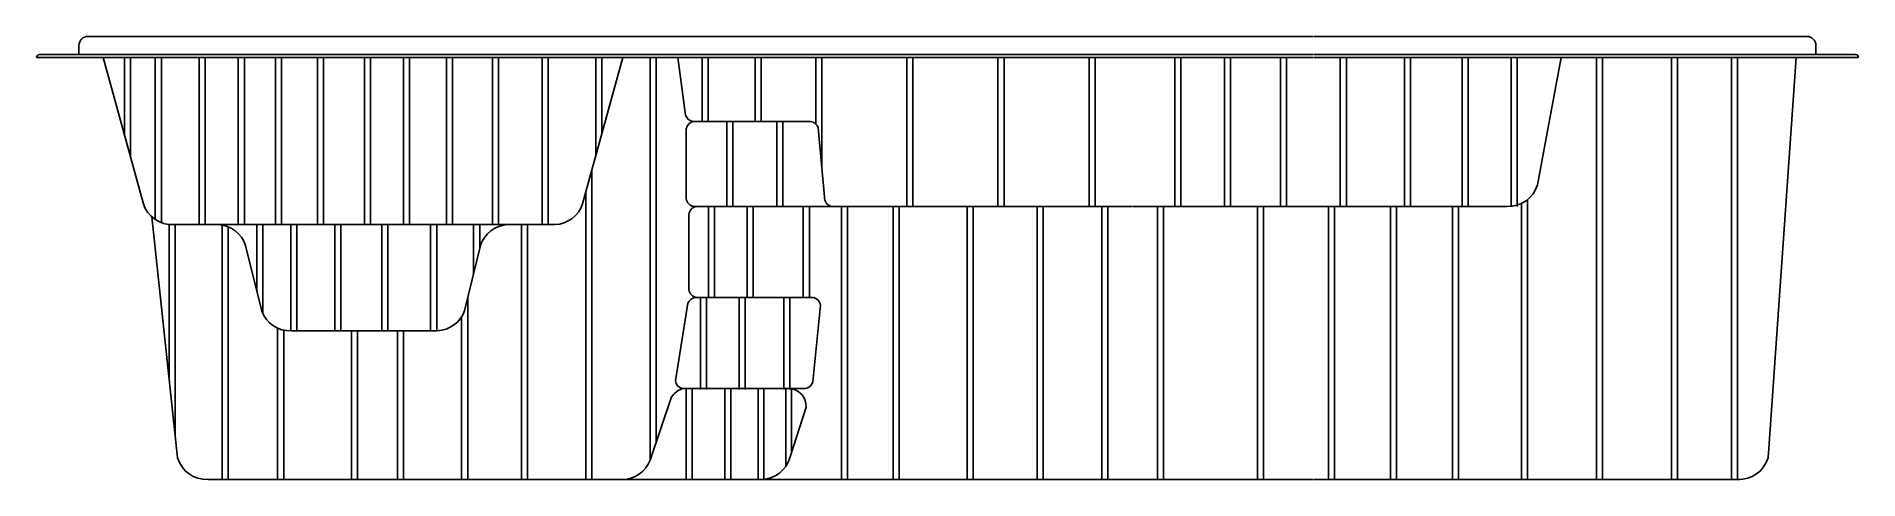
# Model space of a CAD drawing. Extents: x -1309.79 to -1303.79, y 439.1 to 440.56.
import ezdxf

# ---------------------------------------------------------------- set-up
doc = ezdxf.new("R2010")
doc.units = 0
doc.header["$LTSCALE"] = 10
doc.header["$MEASUREMENT"] = 0
doc.layers.add('Piscinas_Fibratec', color=4, linetype='CONTINUOUS')

msp = doc.modelspace()

# ---------------------------------------------------------------- linework, layer by layer
at = {"layer": 'Piscinas_Fibratec'}
for p, q in [((-1309.6169, 440.5616), (-1309.5869, 440.5616)), ((-1309.5869, 440.5616), (-1305.5824, 440.5616)), ((-1305.5802, 440.5616), (-1303.9877, 440.5616)), ((-1303.9877, 440.5616), (-1303.9576, 440.5616)), ((-1309.6469, 440.5316), (-1309.6469, 440.5016)), ((-1303.9276, 440.5316), (-1303.9276, 440.5016)), ((-1309.4356, 440.013), (-1309.5676, 440.4916)), ((-1307.9887, 440.0097), (-1307.8558, 440.4916)), ((-1307.6498, 440.3021), (-1307.6752, 440.4916)), ((-1304.8443, 440.073), (-1304.7666, 440.4916)), ((-1304.0852, 439.173), (-1303.9926, 440.4916)), ((-1307.6229, 440.2816), (-1307.2378, 440.2816)), ((-1307.192, 440.033), (-1307.213, 440.2602)), ((-1307.6471, 440.2576), (-1307.6471, 440.0263)), ((-1309.3223, 439.173), (-1309.4065, 439.9669)), ((-1307.6386, 439.7269), (-1307.6386, 439.976)), ((-1307.623, 440.0016), (-1307.169, 440.0016)), ((-1306.18, 440.0016), (-1307.169, 440.0016)), ((-1305.6704, 440.0016), (-1306.1778, 440.0016)), ((-1304.9445, 440.0016), (-1305.6704, 440.0016)), ((-1308.0791, 439.9416), (-1309.3354, 439.9416)), ((-1309.0453, 439.6568), (-1309.0983, 439.8731)), ((-1308.3773, 439.6578), (-1308.3248, 439.8724)), ((-1307.6831, 439.4263), (-1307.6417, 439.6826)), ((-1307.6178, 439.7016), (-1307.2297, 439.7016)), ((-1307.2308, 439.424), (-1307.2055, 439.6757)), ((-1308.7071, 439.5916), (-1308.9471, 439.5916)), ((-1308.7071, 439.5916), (-1308.4671, 439.5916)), ((-1307.6975, 439.3705), (-1307.7664, 439.1654)), ((-1307.6606, 439.4016), (-1307.2554, 439.4016)), ((-1307.3061, 439.173), (-1307.2527, 439.3402)), ((-1309.2221, 439.1016), (-1305.5824, 439.1016)), ((-1305.5802, 439.1016), (-1304.1767, 439.1016))]:
    msp.add_line(p, q, dxfattribs=at)
at = {"layer": 'Piscinas_Fibratec', "color": 2}
for p, q in [((-1309.7769, 440.5016), (-1305.5824, 440.5016)), ((-1305.5802, 440.5016), (-1303.7972, 440.5016)), ((-1309.7869, 440.4916), (-1305.5824, 440.4916)), ((-1305.5802, 440.4916), (-1303.7872, 440.4916))]:
    msp.add_line(p, q, dxfattribs=at)
at = {"layer": 'Piscinas_Fibratec', "color": 1}
for p, q in [((-1309.4971, 440.2359), (-1309.4971, 440.4916)), ((-1309.4771, 440.1634), (-1309.4771, 440.4916)), ((-1309.3957, 439.9586), (-1309.3957, 440.4916)), ((-1309.3757, 439.9482), (-1309.3757, 440.4916)), ((-1309.251, 439.9416), (-1309.251, 440.4916)), ((-1309.231, 439.9416), (-1309.231, 440.4916)), ((-1309.1223, 439.9416), (-1309.1223, 440.4916)), ((-1309.1023, 439.9416), (-1309.1023, 440.4916)), ((-1309, 439.9416), (-1309, 440.4916)), ((-1308.98, 439.9416), (-1308.98, 440.4916)), ((-1308.8617, 439.9416), (-1308.8617, 440.4916)), ((-1308.8417, 439.9416), (-1308.8417, 440.4916)), ((-1308.7072, 439.9416), (-1308.7072, 440.4916)), ((-1308.6872, 439.9416), (-1308.6872, 440.4916)), ((-1308.5786, 439.9416), (-1308.5786, 440.4916)), ((-1308.5586, 439.9416), (-1308.5586, 440.4916)), ((-1308.437, 439.9416), (-1308.437, 440.4916)), ((-1308.417, 439.9416), (-1308.417, 440.4916)), ((-1308.2858, 439.9416), (-1308.2858, 440.4916)), ((-1308.2658, 439.9416), (-1308.2658, 440.4916)), ((-1308.1217, 439.9416), (-1308.1217, 440.4916)), ((-1308.1017, 439.9416), (-1308.1017, 440.4916)), ((-1307.9448, 440.169), (-1307.9448, 440.4916)), ((-1307.9248, 440.2415), (-1307.9248, 440.4916)), ((-1307.7665, 439.165), (-1307.7665, 440.4916)), ((-1307.7465, 439.2245), (-1307.7465, 440.4916)), ((-1307.5947, 440.2816), (-1307.5947, 440.4916)), ((-1307.5747, 440.2816), (-1307.5747, 440.4916)), ((-1307.4208, 440.2816), (-1307.4208, 440.4916)), ((-1307.4008, 440.2816), (-1307.4008, 440.4916)), ((-1307.2208, 440.2733), (-1307.2208, 440.4916)), ((-1307.2008, 440.1284), (-1307.2008, 440.4916)), ((-1306.9208, 440.0016), (-1306.9208, 440.4916)), ((-1306.9008, 440.0016), (-1306.9008, 440.4916)), ((-1306.6208, 440.0016), (-1306.6208, 440.4916)), ((-1306.6008, 440.0016), (-1306.6008, 440.4916)), ((-1306.3208, 440.0016), (-1306.3208, 440.4916)), ((-1306.3008, 440.0016), (-1306.3008, 440.4916)), ((-1306.0385, 440.0016), (-1306.0385, 440.4916)), ((-1306.0185, 440.0016), (-1306.0185, 440.4916)), ((-1305.8754, 440.0016), (-1305.8754, 440.4916)), ((-1305.8554, 440.0016), (-1305.8554, 440.4916)), ((-1305.6907, 440.0016), (-1305.6907, 440.4916)), ((-1305.6707, 440.0016), (-1305.6707, 440.4916)), ((-1305.4936, 440.0016), (-1305.4936, 440.4916)), ((-1305.4736, 440.0016), (-1305.4736, 440.4916)), ((-1305.282, 440.0016), (-1305.282, 440.4916)), ((-1305.262, 440.0016), (-1305.262, 440.4916)), ((-1305.0922, 440.0016), (-1305.0922, 440.4916)), ((-1305.0722, 440.0016), (-1305.0722, 440.4916)), ((-1304.9316, 440.0016), (-1304.9316, 440.4916)), ((-1304.9116, 440.0016), (-1304.9116, 440.4916)), ((-1304.65, 439.1016), (-1304.65, 440.4916)), ((-1304.63, 439.1016), (-1304.63, 440.4916)), ((-1304.4031, 439.1016), (-1304.4031, 440.4916)), ((-1304.3831, 439.1016), (-1304.3831, 440.4916)), ((-1304.2055, 439.1016), (-1304.2055, 440.4916)), ((-1304.1855, 439.1016), (-1304.1855, 440.4916)), ((-1307.5136, 440.2816), (-1307.5136, 440.0016)), ((-1307.4936, 440.2816), (-1307.4936, 440.0016)), ((-1307.3488, 440.2816), (-1307.3488, 440.0016)), ((-1307.3288, 440.2816), (-1307.3288, 440.0016)), ((-1307.9582, 439.1016), (-1307.9582, 440.1202)), ((-1307.9782, 439.1016), (-1307.9782, 440.0477)), ((-1304.877, 439.1016), (-1304.877, 440.0239)), ((-1307.5738, 439.7016), (-1307.5738, 440.0016)), ((-1307.5538, 439.7016), (-1307.5538, 440.0016)), ((-1307.4467, 439.7016), (-1307.4467, 440.0016)), ((-1307.4267, 439.7016), (-1307.4267, 440.0016)), ((-1307.2618, 439.7016), (-1307.2618, 440.0016)), ((-1307.2418, 439.7016), (-1307.2418, 440.0016)), ((-1307.1362, 439.1016), (-1307.1362, 440.0016)), ((-1307.1162, 439.1016), (-1307.1162, 440.0016)), ((-1306.9658, 439.1016), (-1306.9658, 440.0016)), ((-1306.9458, 439.1016), (-1306.9458, 440.0016)), ((-1306.7227, 439.1016), (-1306.7227, 440.0016)), ((-1306.7027, 439.1016), (-1306.7027, 440.0016)), ((-1306.4922, 439.1016), (-1306.4922, 440.0016)), ((-1306.4722, 439.1016), (-1306.4722, 440.0016)), ((-1306.2793, 439.1016), (-1306.2793, 440.0016)), ((-1306.2593, 439.1016), (-1306.2593, 440.0016)), ((-1306.0955, 439.1016), (-1306.0955, 440.0016)), ((-1306.0755, 439.1016), (-1306.0755, 440.0016)), ((-1305.7662, 439.1016), (-1305.7662, 440.0016)), ((-1305.7462, 439.1016), (-1305.7462, 440.0016)), ((-1305.5327, 439.1016), (-1305.5327, 440.0016)), ((-1305.5127, 439.1016), (-1305.5127, 440.0016)), ((-1305.3283, 439.1016), (-1305.3283, 440.0016)), ((-1305.3083, 439.1016), (-1305.3083, 440.0016)), ((-1305.124, 439.1016), (-1305.124, 440.0016)), ((-1305.104, 439.1016), (-1305.104, 440.0016)), ((-1304.897, 439.1016), (-1304.897, 440.0112)), ((-1309.3503, 439.4374), (-1309.3503, 439.942)), ((-1309.3303, 439.2487), (-1309.3303, 439.9416)), ((-1309.1752, 439.1016), (-1309.1752, 439.94)), ((-1309.1552, 439.1016), (-1309.1552, 439.9341)), ((-1309.0617, 439.7239), (-1309.0617, 439.9416)), ((-1309.0417, 439.6484), (-1309.0417, 439.9416)), ((-1308.9491, 439.5916), (-1308.9491, 439.9416)), ((-1308.9291, 439.5916), (-1308.9291, 439.9416)), ((-1308.8044, 439.5916), (-1308.8044, 439.9416)), ((-1308.7844, 439.5916), (-1308.7844, 439.9416)), ((-1308.6499, 439.5916), (-1308.6499, 439.9416)), ((-1308.6299, 439.5916), (-1308.6299, 439.9416)), ((-1308.4891, 439.5916), (-1308.4891, 439.9416)), ((-1308.4691, 439.5916), (-1308.4691, 439.9416)), ((-1308.3475, 439.7796), (-1308.3475, 439.9416)), ((-1308.3275, 439.8613), (-1308.3275, 439.9416)), ((-1308.1899, 439.1016), (-1308.1899, 439.9416)), ((-1308.1699, 439.1016), (-1308.1699, 439.9416)), ((-1308.3669, 439.1016), (-1308.3669, 439.7003)), ((-1307.6005, 439.3983), (-1307.6005, 439.6983)), ((-1307.5805, 439.3983), (-1307.5805, 439.6983)), ((-1307.4733, 439.3983), (-1307.4733, 439.6983)), ((-1307.4533, 439.3983), (-1307.4533, 439.6983)), ((-1307.3257, 439.3983), (-1307.3257, 439.6983)), ((-1307.3057, 439.3983), (-1307.3057, 439.6983)), ((-1308.9927, 439.1016), (-1308.9927, 439.6003)), ((-1308.3869, 439.1016), (-1308.3869, 439.6381)), ((-1308.9727, 439.1016), (-1308.9727, 439.5937)), ((-1308.7498, 439.1016), (-1308.7498, 439.5916)), ((-1308.7298, 439.1016), (-1308.7298, 439.5916)), ((-1308.5986, 439.1016), (-1308.5986, 439.5916)), ((-1308.5786, 439.1016), (-1308.5786, 439.5916)), ((-1307.6473, 439.1016), (-1307.6473, 439.4016)), ((-1307.6273, 439.1016), (-1307.6273, 439.4016)), ((-1307.5201, 439.1016), (-1307.5201, 439.4016)), ((-1307.5001, 439.1016), (-1307.5001, 439.4016)), ((-1307.4109, 439.1016), (-1307.4109, 439.4016)), ((-1307.3923, 439.1016), (-1307.3923, 439.4016)), ((-1307.3191, 439.1454), (-1307.3191, 439.4016)), ((-1307.3005, 439.1905), (-1307.3005, 439.4016))]:
    msp.add_line(p, q, dxfattribs=at)
at = {"layer": 'Piscinas_Fibratec'}
for centre, radius, start, end in [((-1309.6169, 440.5316), 0.03, 90, 180), ((-1303.9576, 440.5316), 0.03, 0, 90), ((-1307.6213, 440.3113), 0.03, 197.93984, 265.38819), ((-1307.6176, 440.252), 0.03, 100.15318, 169.33731), ((-1307.2418, 440.2518), 0.03, 16.32247, 82.47105), ((-1307.6175, 440.031), 0.03, 189.09174, 259.35559), ((-1307.1621, 440.0308), 0.03, 175.66776, 256.75986), ((-1304.9401, 440.1015), 0.1, 267.47974, 343.46683), ((-1309.3398, 440.0415), 0.1, 196.53317, 272.52026), ((-1308.0835, 440.0415), 0.1, 272.52026, 341.45413), ((-1307.6089, 439.9722), 0.03, 101.67214, 172.71383), ((-1309.1932, 439.8417), 0.1, 18.30916, 87.47974), ((-1308.2296, 439.8417), 0.1, 92.52026, 162.10787), ((-1307.6089, 439.7313), 0.03, 188.34839, 262.2023), ((-1307.6137, 439.6718), 0.03, 97.90322, 158.95936), ((-1307.2353, 439.6721), 0.03, 6.83042, 79.25958), ((-1308.9515, 439.6915), 0.1, 200.28248, 272.52026), ((-1308.4715, 439.6915), 0.1, 272.52026, 340.35485), ((-1307.6534, 439.4307), 0.03, 188.48827, 256.1867), ((-1307.2599, 439.4312), 0.03, 278.50665, 346.06511), ((-1307.6445, 439.3425), 0.06, 100.05498, 152.11923), ((-1307.3126, 439.3425), 0.06, 357.79597, 79.94502), ((-1309.2264, 439.2015), 0.1, 196.53317, 272.52026), ((-1307.8596, 439.2015), 0.1, 272.52026, 338.88727), ((-1307.402, 439.2014), 0.1, 273.20498, 343.46683), ((-1304.1811, 439.2015), 0.1, 267.47974, 343.46683)]:
    msp.add_arc(centre, radius, start, end, dxfattribs=at)
at = {"layer": 'Piscinas_Fibratec', "color": 2}
for centre, start, end in [((-1309.7769, 440.4916), 90, 180), ((-1303.7972, 440.4916), 0, 90)]:
    msp.add_arc(centre, 0.01, start, end, dxfattribs=at)

doc.saveas('drawing.dxf')
